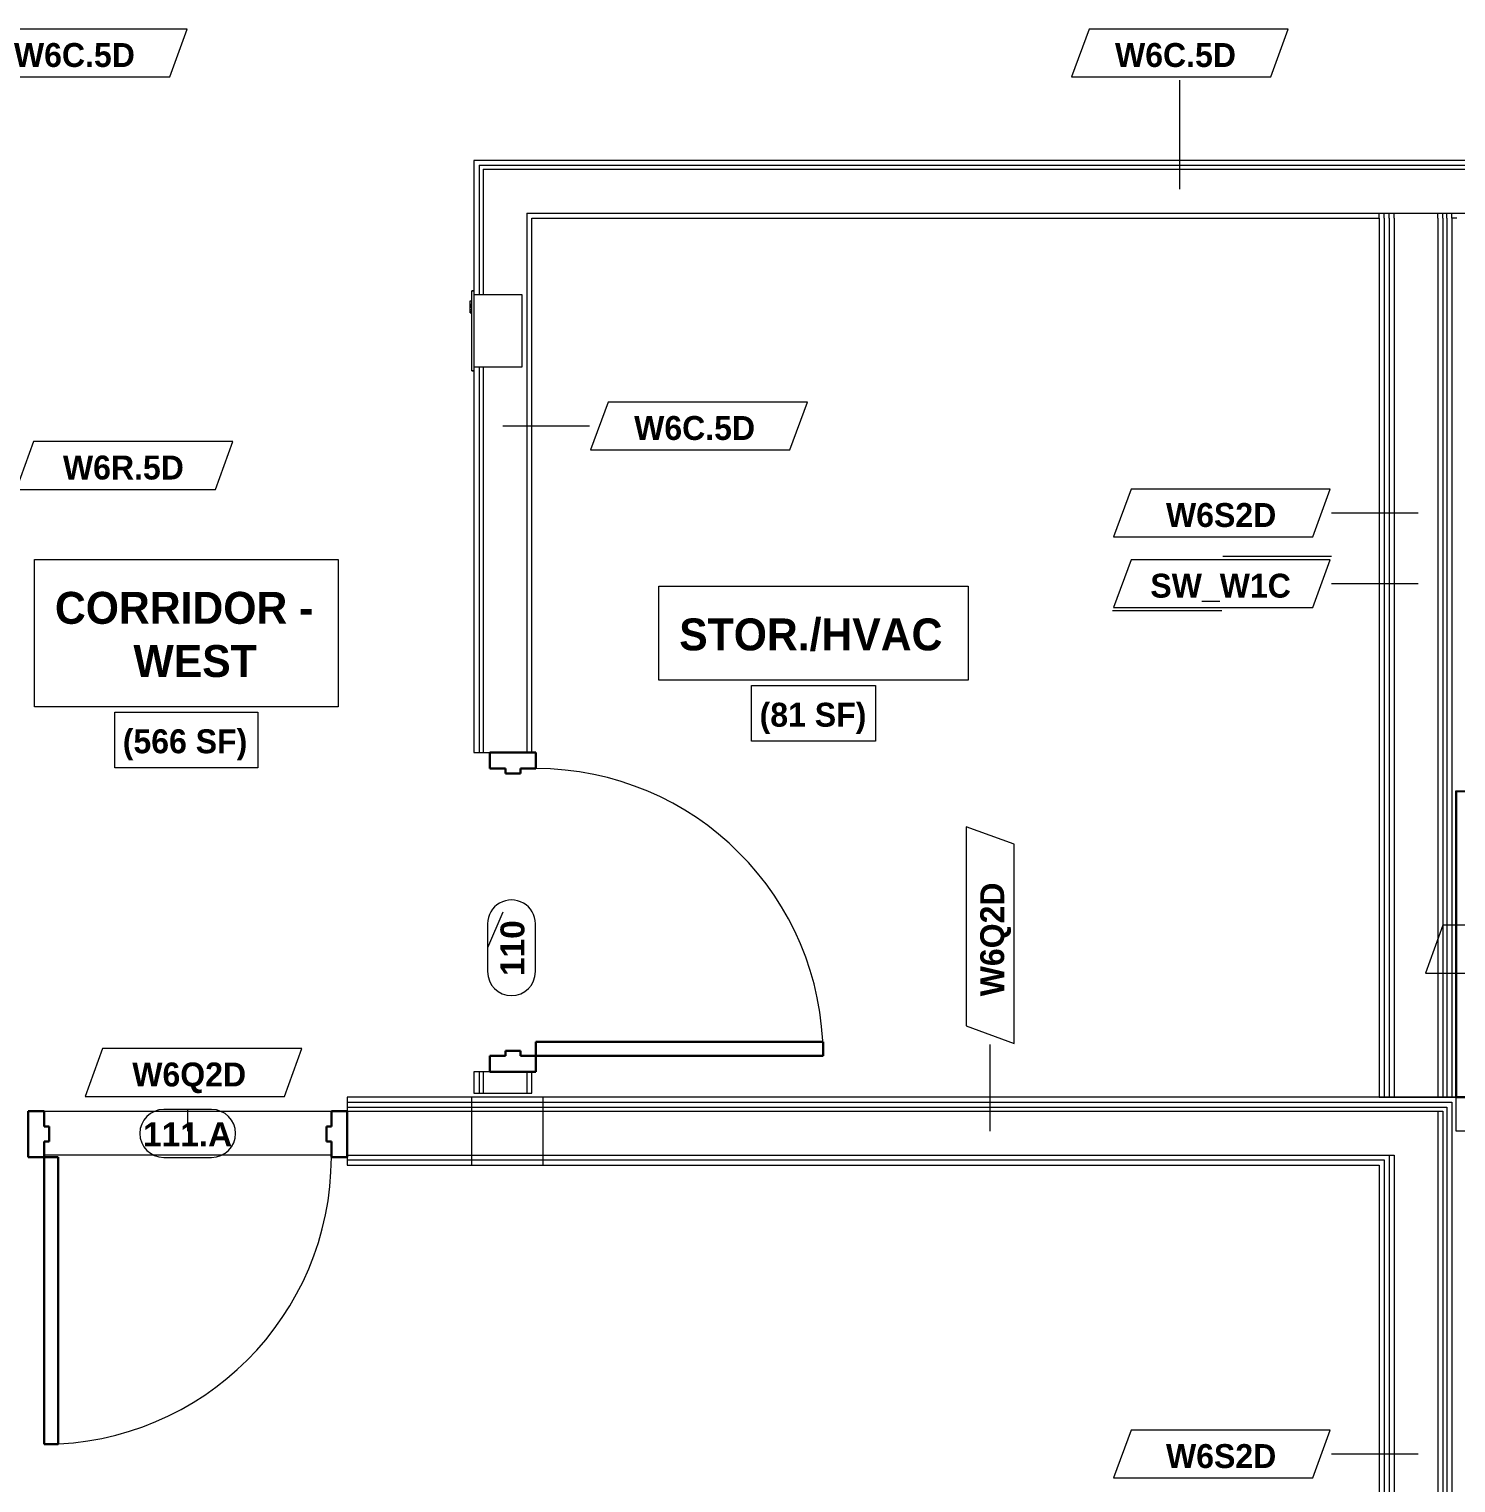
# Model space of a CAD drawing. Header units: inches. Extents: x -4058 to -1781, y 9814 to 12264.
# Drawn here: x -2697.2 to -2518.4, y 10214.9 to 10397.1 of the extents above; entities that cross this region are included whole.
import ezdxf

# ---------------------------------------------------------------- set-up
doc = ezdxf.new("R2010")
doc.units = ezdxf.units.IN
doc.header["$MEASUREMENT"] = 0
for name, color, linetype, lineweight in [('0-1', 7, 'Continuous', 5), ('0-2', 7, 'Continuous', 9), ('A-AREA-IDEN', 2, 'Continuous', 9), ('A-DOOR-1', 7, 'Continuous', 9), ('A-DOOR-2', 10, 'Continuous', 30), ('A-DOOR-FRAM-2', 10, 'Continuous', 30), ('A-DOOR-IDEN', 31, 'Continuous', 9), ('A-FLOR-1', 7, 'Continuous', 9), ('A-WALL-2', 250, 'Continuous', 18), ('A-WALL-3', 113, 'Continuous', 9), ('A-WALL-IDEN', 211, 'Continuous', 9), ('E-FIRE-1', 7, 'Continuous', 9), ('I-WALL-1', 7, 'Continuous', 9), ('P-SANR-FIXT', 6, 'Continuous', 9)]:
    doc.layers.add(name, color=color, linetype=linetype, lineweight=lineweight)
doc.styles.add('Arial_B', font='arialbd.ttf', dxfattribs={"height": 3})
doc.styles.add('Century Gothic_B', font='GOTHICB.TTF', dxfattribs={"height": 4})
doc.styles.add('Century Gothic_B_1', font='GOTHICB.TTF', dxfattribs={"height": 3})

# ---------------------------------------------------------------- blocks, each defined once
blk = doc.blocks.new('CTR - 1st Phase - Shell_rvt-1-UNIT PLANS - 1ST FLOOR')
at = {"layer": 'A-FLOR-1'}
for p, q in [((-2695.32, 10261.46), (-2659.32, 10261.46)), ((-2659.32, 10255.96), (-2695.32, 10255.96))]:
    blk.add_line(p, q, dxfattribs=at)
blk = doc.blocks.new('HOLLOW METAL - HM - WOOD LEAF - 20 MIN - 3-0 x 7-0-2191981-UNIT PLANS - 1ST FLOOR')
at = {"layer": 'A-DOOR-1'}
blk.add_arc((18, 4.375), 36, 90, 180, dxfattribs=at)
at = {"layer": 'A-DOOR-2'}
for p, q in [((18, 40.375), (16.25, 40.375)), ((16.25, 40.375), (16.25, 4.375)), ((18, 4.375), (18, 40.375)), ((16.25, 4.375), (18, 4.375))]:
    blk.add_line(p, q, dxfattribs=at)
at = {"layer": 'A-DOOR-FRAM-2'}
for p, q in [((-18, 4.375), (-20, 4.375)), ((-20, 4.375), (-20, -1.375)), ((-18, 2.4375), (-18, 4.375)), ((18, 4.375), (18, 2.4375)), ((20, 4.375), (18, 4.375)), ((20, -1.375), (20, 4.375)), ((-17.375, 2.4375), (-18, 2.4375)), ((-17.375, 0.5625), (-17.375, 2.4375)), ((18, 2.4375), (17.375, 2.4375)), ((17.375, 2.4375), (17.375, 0.5625)), ((-18, -1.375), (-18, 0.5625)), ((-18, 0.5625), (-17.375, 0.5625)), ((17.375, 0.5625), (18, 0.5625)), ((18, 0.5625), (18, -1.375)), ((-20, -1.375), (-18, -1.375)), ((18, -1.375), (20, -1.375))]:
    blk.add_line(p, q, dxfattribs=at)
blk = doc.blocks.new('104416 - Fire Extinguishers - Wall - Class A - Light - 2A-2311561-UNIT PLANS - 1ST FLOOR')
at = {"layer": 'E-FIRE-1'}
for p, q in [((13.63, 2.37), (22.75, 2.37)), ((13.63, -3.63), (13.63, 2.37)), ((22.75, 2.37), (22.75, -3.63)), ((13.19, -3.88), (13.19, -3.63)), ((13.19, -3.63), (23.19, -3.63)), ((13.19, -3.63), (13.19, -3.88)), ((23.19, -3.63), (23.19, -3.88)), ((23.19, -3.88), (23.19, -3.63)), ((23.19, -3.88), (13.19, -3.88)), ((23.19, -3.88), (13.19, -3.88)), ((14.41, -4.13), (14.41, -3.88)), ((14.44, -4.13), (14.41, -4.13)), ((14.44, -4.13), (14.44, -3.88)), ((14.84, -4.13), (14.44, -4.13)), ((14.84, -4.13), (14.84, -3.88)), ((15.03, -4.13), (14.84, -4.13)), ((15.03, -4.13), (15.03, -3.88)), ((15.11, -4.13), (15.03, -4.13)), ((15.11, -4.13), (15.11, -3.88)), ((15.24, -4.13), (15.11, -4.13)), ((15.24, -4.13), (15.24, -3.88)), ((15.51, -4.13), (15.24, -4.13)), ((15.51, -4.13), (15.51, -3.88)), ((15.73, -4.13), (15.51, -4.13)), ((15.73, -4.13), (15.73, -3.88)), ((15.87, -4.13), (15.73, -4.13)), ((15.87, -4.13), (15.87, -3.88)), ((15.91, -4.13), (15.87, -4.13)), ((15.91, -4.13), (15.91, -3.88)), ((15.94, -4.13), (15.91, -4.13)), ((15.94, -4.13), (15.94, -3.88))]:
    blk.add_line(p, q, dxfattribs=at)
blk = doc.blocks.new('CTR - 1st Phase - Common Walls_rvt-1-UNIT PLANS - 1ST FLOOR')
at = {"layer": 'A-WALL-2'}
for p, q in [((-2640.81, 10380.04), (-2640.81, 10363.85)), ((-2640.81, 10380.04), (-2640.31, 10380.04)), ((-2640.31, 10380.04), (-2634.19, 10380.04)), ((-2640.31, 10379.54), (-2640.31, 10363.85)), ((-2640.31, 10379.54), (-2634.81, 10379.54)), ((-2634.81, 10379.54), (-2634.19, 10379.54)), ((-2634.19, 10380.04), (-2528, 10380.04)), ((-2634.19, 10379.54), (-2528, 10379.54)), ((-2528, 10380.04), (-2527.37, 10380.04)), ((-2528, 10379.54), (-2526.75, 10379.54)), ((-2527.37, 10380.04), (-2526.75, 10380.04)), ((-2527.37, 10380.04), (-2526.75, 10380.04)), ((-2526.75, 10380.04), (-2526.12, 10380.04)), ((-2526.75, 10379.54), (-2526.12, 10379.54)), ((-2526.75, 10379.54), (-2526.12, 10379.54)), ((-2526.12, 10380.04), (-2501.09, 10380.04)), ((-2526.12, 10379.54), (-2501.3, 10379.54)), ((-2634.81, 10374.04), (-2634.81, 10306.41)), ((-2634.81, 10374.04), (-2634.19, 10374.04)), ((-2634.19, 10374.04), (-2528, 10374.04)), ((-2528, 10373.41), (-2528, 10374.04)), ((-2528, 10374.04), (-2527.37, 10374.04)), ((-2527.37, 10374.04), (-2526.75, 10374.04)), ((-2527.37, 10373.41), (-2527.37, 10374.04)), ((-2527.37, 10373.41), (-2527.37, 10263.21)), ((-2526.75, 10374.04), (-2526.12, 10374.04)), ((-2526.75, 10373.41), (-2526.75, 10374.04)), ((-2526.75, 10373.41), (-2526.75, 10263.21)), ((-2526.12, 10373.41), (-2526.12, 10374.04)), ((-2526.12, 10374.04), (-2520.62, 10374.04)), ((-2526.12, 10374.04), (-2520.62, 10374.04)), ((-2526.12, 10373.41), (-2526.12, 10263.21)), ((-2520.62, 10373.41), (-2520.62, 10374.04)), ((-2520.62, 10374.04), (-2520, 10374.04)), ((-2520.62, 10374.04), (-2520, 10374.04)), ((-2520.62, 10373.41), (-2520.62, 10263.21)), ((-2520, 10373.41), (-2520, 10374.04)), ((-2520, 10374.04), (-2519.5, 10374.04)), ((-2520, 10374.04), (-2519.5, 10374.04)), ((-2520, 10373.41), (-2520, 10263.21)), ((-2519.5, 10373.41), (-2519.5, 10374.04)), ((-2519.5, 10374.04), (-2518.87, 10374.04)), ((-2519.5, 10374.04), (-2518.87, 10374.04)), ((-2519.5, 10373.41), (-2519.5, 10263.21)), ((-2518.87, 10373.41), (-2518.87, 10374.04)), ((-2518.87, 10374.04), (-2503.57, 10374.04)), ((-2518.25, 10373.41), (-2518.87, 10373.41)), ((-2518.87, 10373.41), (-2518.87, 10263.21)), ((-2640.81, 10354.73), (-2640.81, 10306.41)), ((-2640.31, 10354.73), (-2640.31, 10306.41)), ((-2640.81, 10266.41), (-2640.81, 10263.71)), ((-2640.31, 10266.41), (-2640.31, 10263.71)), ((-2634.81, 10266.41), (-2634.81, 10263.71))]:
    blk.add_line(p, q, dxfattribs=at)
at = {"layer": 'I-WALL-1'}
for p, q in [((-2640.81, 10380.66), (-2641.44, 10380.66)), ((-2641.44, 10380.66), (-2641.44, 10364.29)), ((-2634.19, 10380.66), (-2640.81, 10380.66)), ((-2528, 10380.66), (-2634.19, 10380.66)), ((-2527.37, 10380.66), (-2528, 10380.66)), ((-2500.83, 10380.66), (-2527.37, 10380.66)), ((-2634.19, 10306.41), (-2634.19, 10373.41)), ((-2634.19, 10373.41), (-2528, 10373.41)), ((-2528, 10373.41), (-2528, 10263.21)), ((-2641.44, 10354.29), (-2641.44, 10306.41)), ((-2641.44, 10306.41), (-2639.44, 10306.41)), ((-2639.44, 10266.41), (-2641.44, 10266.41)), ((-2641.44, 10266.41), (-2641.44, 10263.71)), ((-2634.19, 10263.71), (-2634.19, 10266.41)), ((-2641.44, 10263.71), (-2634.19, 10263.71)), ((-2528, 10263.21), (-2518.37, 10263.21))]:
    blk.add_line(p, q, dxfattribs=at)
at = {"layer": '0-2', "rotation": 270.0000000000005}
for name, p in [('104416 - Fire Extinguishers - Wall - Class A - Light - 2A-2311561-UNIT PLANS - 1ST FLOOR', (-2637.81, 10377.48)), ('HOLLOW METAL - HM - WOOD LEAF - 20 MIN - 3-0 x 7-0-2191981-UNIT PLANS - 1ST FLOOR', (-2638.06, 10286.41))]:
    blk.add_blockref(name, p, dxfattribs=at)
blk = doc.blocks.new('HOLLOW METAL - STAIR DOOR 3-0 x 7-0-2683074-UNIT PLANS - 1ST FLOOR')
at = {"layer": 'A-DOOR-1'}
blk.add_arc((18, 3.5), 36, 90, 180, dxfattribs=at)
at = {"layer": 'A-DOOR-2'}
for p, q in [((18, 39.5), (16.25, 39.5)), ((16.25, 39.5), (16.25, 3.5)), ((18, 3.5), (18, 39.5)), ((16.25, 3.5), (18, 3.5))]:
    blk.add_line(p, q, dxfattribs=at)
at = {"layer": 'A-DOOR-FRAM-2'}
for p, q in [((-18, 3.5), (-20, 3.5)), ((-20, 3.5), (-20, -2.25)), ((-18, 1.5625), (-18, 3.5)), ((18, 3.5), (18, 1.5625)), ((20, 3.5), (18, 3.5)), ((20, -2.25), (20, 3.5)), ((-17.375, 1.5625), (-18, 1.5625)), ((-17.375, -0.3125), (-17.375, 1.5625)), ((18, 1.5625), (17.375, 1.5625)), ((17.375, 1.5625), (17.375, -0.3125)), ((-18, -2.25), (-18, -0.3125)), ((-18, -0.3125), (-17.375, -0.3125)), ((17.375, -0.3125), (18, -0.3125)), ((18, -0.3125), (18, -2.25)), ((-20, -2.25), (-18, -2.25)), ((18, -2.25), (20, -2.25))]:
    blk.add_line(p, q, dxfattribs=at)
blk = doc.blocks.new('CTR - 1st Phase -Stairs _ Elevators_rvt-1-UNIT PLANS - 1ST FLOOR')
at = {"layer": 'A-WALL-2'}
for p, q in [((-2657.32, 10262.59), (-2632.75, 10262.59)), ((-2657.32, 10261.96), (-2632.75, 10261.96)), ((-2641.75, 10262.59), (-2518.87, 10262.59)), ((-2641.75, 10261.96), (-2519.5, 10261.96)), ((-2519.5, 10261.96), (-2519.5, 10261.46)), ((-2518.87, 10262.59), (-2518.87, 10261.96)), ((-2518.87, 10261.96), (-2518.87, 10254.71)), ((-2657.32, 10261.46), (-2632.75, 10261.46)), ((-2641.75, 10261.46), (-2520.62, 10261.46)), ((-2520.62, 10261.46), (-2520, 10261.46)), ((-2520.62, 10261.46), (-2520, 10261.46)), ((-2520.62, 10261.46), (-2520.62, 10255.96)), ((-2520, 10261.46), (-2520, 10254.71)), ((-2519.5, 10261.46), (-2519.5, 10254.71)), ((-2657.32, 10255.96), (-2632.75, 10255.96)), ((-2657.32, 10255.34), (-2632.75, 10255.34)), ((-2641.75, 10255.96), (-2526.75, 10255.96)), ((-2641.75, 10255.34), (-2527.37, 10255.34)), ((-2527.37, 10255.34), (-2527.37, 10254.71)), ((-2527.37, 10254.71), (-2527.37, 10190.59)), ((-2526.75, 10255.96), (-2526.12, 10255.96)), ((-2526.75, 10255.96), (-2526.12, 10255.96)), ((-2526.75, 10255.96), (-2526.75, 10255.34)), ((-2526.75, 10255.34), (-2526.75, 10254.71)), ((-2526.75, 10254.71), (-2526.75, 10190.59)), ((-2526.12, 10255.96), (-2526.12, 10254.71)), ((-2526.12, 10254.71), (-2526.12, 10190.59)), ((-2520.62, 10255.96), (-2520.62, 10254.71)), ((-2520.62, 10254.71), (-2520.62, 10017.09)), ((-2520, 10254.71), (-2520, 10017.09)), ((-2519.5, 10254.71), (-2519.5, 10017.09)), ((-2518.87, 10254.71), (-2518.87, 10017.09))]:
    blk.add_line(p, q, dxfattribs=at)
at = {"layer": 'I-WALL-1'}
for p, q in [((-2632.75, 10263.21), (-2657.32, 10263.21)), ((-2657.32, 10263.21), (-2657.32, 10261.46)), ((-2518.37, 10263.21), (-2641.75, 10263.21)), ((-2641.75, 10263.21), (-2641.75, 10254.71)), ((-2632.75, 10254.71), (-2632.75, 10263.21)), ((-2657.32, 10255.71), (-2657.32, 10254.71)), ((-2657.32, 10254.71), (-2632.75, 10254.71)), ((-2641.75, 10254.71), (-2528, 10254.71)), ((-2528, 10254.71), (-2528, 10191.21))]:
    blk.add_line(p, q, dxfattribs=at)
at = {"layer": '0-2', "rotation": 180}
blk.add_blockref('HOLLOW METAL - STAIR DOOR 3-0 x 7-0-2683074-UNIT PLANS - 1ST FLOOR', (-2677.32, 10259.21), dxfattribs=at)
blk = doc.blocks.new('The Shower - The Shower-4050272-UNIT PLANS - 1ST FLOOR')
at = {"layer": 'P-SANR-FIXT'}
for p, q in [((0, -0.5), (38.5, -0.5)), ((0, -39.25), (0, -0.5)), ((0.12, -39.25), (0.12, -0.63)), ((0.12, -0.63), (38.38, -0.63)), ((1.25, -39.25), (1.25, -1.75)), ((1.25, -1.75), (37.25, -1.75)), ((2.01, -1.78), (1.93, -1.8)), ((36.25, -1.77), (2.25, -1.77)), ((36.25, -1.77), (36.25, -1.75)), ((36.57, -1.8), (36.49, -1.78)), ((37.25, -1.75), (37.25, -17.52)), ((38.38, -0.63), (38.38, -39.25)), ((38.5, -0.5), (38.5, -39.25)), ((1.3, -2.43), (1.28, -2.51)), ((1.38, -2.26), (1.37, -2.28)), ((1.42, -2.2), (1.4, -2.23)), ((1.58, -2.01), (1.51, -2.08)), ((1.73, -1.9), (1.7, -1.92)), ((2.2, -32.27), (2.2, -2.75)), ((36.25, -2.7), (2.25, -2.7)), ((36.3, -18.11), (36.3, -2.75)), ((36.8, -1.92), (36.77, -1.9)), ((36.99, -2.08), (36.92, -2.01)), ((37.1, -2.23), (37.08, -2.2)), ((37.13, -2.28), (37.12, -2.26)), ((37.22, -2.51), (37.2, -2.43)), ((36.3, -32.27), (36.3, -18.89)), ((37.25, -19.48), (37.25, -39.25)), ((1.62, -32.27), (1.62, -38.13)), ((36.75, -32.38), (1.75, -32.38)), ((1.75, -32.38), (1.75, -38)), ((2.2, -32.27), (36.3, -32.27)), ((36.75, -38), (36.75, -32.38)), ((36.88, -38.13), (36.88, -32.27)), ((1.62, -38.13), (36.88, -38.13)), ((1.75, -38), (36.75, -38)), ((0.12, -39.25), (0, -39.25)), ((0.12, -39.25), (1.25, -39.25)), ((1.25, -38.75), (37.25, -38.75)), ((1.25, -39.25), (1.25, -38.75)), ((37.25, -39.25), (1.25, -39.25)), ((37.25, -38.75), (37.25, -39.25)), ((37.25, -39.25), (38.38, -39.25)), ((38.5, -39.25), (38.38, -39.25))]:
    blk.add_line(p, q, dxfattribs=at)
for centre, radius, start, end in [((2.25, -2.75), 1, 90, 180), ((36.25, -2.75), 1, 0, 90), ((2.2, -35.56), 0.125, 0, 180), ((2.2, -35.56), 0.125, 180, 0), ((36.3, -35.56), 0.125, 0, 180), ((36.3, -35.56), 0.125, 180, 0)]:
    blk.add_arc(centre, radius, start, end, dxfattribs=at)
for centre, major_axis, start_param, end_param in [((2.2, -32.28), (0.95, 0), 1.570796, 3.141593), ((36.3, -32.28), (-0.95, 0), 3.141593, 4.712389)]:
    blk.add_ellipse(centre, major_axis=major_axis, ratio=0.019505, start_param=start_param, end_param=end_param, dxfattribs=at)
for points, knots in [([(2.25, -1.77), (2.19, -1.77), (2.06, -1.78), (1.8, -1.86), (1.53, -2.04), (1.34, -2.32), (1.26, -2.57), (1.25, -2.7), (1.25, -2.77)], [-0.001856, -0.001856, -0.001856, -0.001856, 0.123376, 0.248608, 0.499072, 0.749536, 0.874768, 1, 1, 1, 1]), ([(1.75, -1.88), (1.77, -1.87), (1.86, -1.82), (2.03, -1.77), (2.17, -1.75), (2.25, -1.75)], [-0.332096, -0.332096, -0.332096, -0.332096, -0.2857143, -0.1428571, 0, 0, 0, 0]), ([(36.25, -1.75), (36.31, -1.75), (36.42, -1.76), (36.59, -1.8), (36.7, -1.85), (36.75, -1.88)], [-1, -1, -1, -1, -0.8928571, -0.7857143, -0.6665409, -0.6665409, -0.6665409, -0.6665409]), ([(37.25, -2.77), (37.25, -2.7), (37.24, -2.57), (37.16, -2.32), (36.98, -2.04), (36.7, -1.86), (36.45, -1.78), (36.32, -1.77), (36.25, -1.77)], [-0.001856, -0.001856, -0.001856, -0.001856, 0.123376, 0.248608, 0.499072, 0.749536, 0.874768, 1, 1, 1, 1]), ([(1.38, -2.25), (1.41, -2.21), (1.47, -2.12), (1.55, -2.04), (1.59, -2)], [-0.666048, -0.666048, -0.666048, -0.666048, -0.5714286, -0.4597287, -0.4597287, -0.4597287, -0.4597287]), ([(2.25, -2.7), (2.24, -2.7), (2.24, -2.7), (2.23, -2.7), (2.22, -2.71), (2.22, -2.71), (2.21, -2.72), (2.21, -2.73), (2.2, -2.74), (2.2, -2.74), (2.2, -2.75), (2.2, -2.75)], [-1, -1, -1, -1, -0.833333, -0.75, -0.666667, -0.583333, -0.416667, -0.333333, -0.208333, -0.083333, 0, 0, 0, 0]), ([(36.3, -2.75), (36.3, -2.74), (36.3, -2.74), (36.3, -2.73), (36.29, -2.72), (36.29, -2.72), (36.28, -2.71), (36.27, -2.71), (36.26, -2.7), (36.26, -2.7), (36.25, -2.7), (36.25, -2.7)], [-1, -1, -1, -1, -0.833333, -0.75, -0.666667, -0.583333, -0.416667, -0.333333, -0.208333, -0.083333, 0, 0, 0, 0]), ([(36.75, -1.88), (36.79, -1.91), (36.89, -1.97), (36.97, -2.05), (37.01, -2.11)], [-0.666048, -0.666048, -0.666048, -0.666048, -0.5714286, -0.4462442, -0.4462442, -0.4462442, -0.4462442]), ([(37.12, -2.25), (37.13, -2.27), (37.16, -2.33), (37.18, -2.38), (37.19, -2.42)], [-0.332096, -0.332096, -0.332096, -0.332096, -0.2857143, -0.2167295, -0.2167295, -0.2167295, -0.2167295])]:
    blk.add_open_spline(points, degree=3, knots=knots, dxfattribs=at)
for points in [[(36.25, -2.7), (36.25, -2.62), (36.25, -2.45), (36.25, -2.22), (36.25, -2.03), (36.25, -1.88), (36.25, -1.82), (36.25, -1.8)], [(1.25, -2.75), (1.25, -2.74), (1.25, -2.72), (1.25, -2.71)], [(2.2, -2.75), (2.12, -2.75), (1.95, -2.75), (1.72, -2.75), (1.52, -2.76), (1.37, -2.76), (1.27, -2.76), (1.25, -2.77), (1.25, -2.77)], [(1.35, -2.32), (1.36, -2.3), (1.37, -2.27), (1.38, -2.25)], [(1.63, -1.97), (1.67, -1.94), (1.71, -1.91), (1.75, -1.88)], [(37.05, -2.15), (37.07, -2.18), (37.09, -2.21), (37.12, -2.25)], [(37.25, -2.67), (37.25, -2.7), (37.25, -2.72), (37.25, -2.75)]]:
    blk.add_open_spline(points, degree=3, dxfattribs=at)
blk = doc.blocks.new('Wall Tag - Arch Wall-3956453-UNIT PLANS - 1ST FLOOR')
at = {"layer": 'A-WALL-IDEN'}
for p, q in [((-0.3561, 0.0937), (-0.4244, -0.0937)), ((0.4244, 0.0937), (-0.3561, 0.0937)), ((0.3561, -0.0937), (0.4244, 0.0937)), ((-0.4244, -0.0937), (0.3561, -0.0937))]:
    blk.add_line(p, q, dxfattribs=at)
blk = doc.blocks.new('Wall Tag - Shear Wall-3956451-UNIT PLANS - 1ST FLOOR')
at = {"layer": 'A-WALL-IDEN'}
for p, q in [((-0.3561, 0.0937), (-0.4244, -0.0937)), ((0.4244, 0.0937), (-0.3561, 0.0937)), ((0.4291, 0.1068), (0.0033, 0.1068)), ((0.3561, -0.0937), (0.4244, 0.0937)), ((0, -0.1068), (-0.4291, -0.1068)), ((-0.4244, -0.0937), (0.3561, -0.0937))]:
    blk.add_line(p, q, dxfattribs=at)
blk = doc.blocks.new('Door Tag - Mark - Instance-4122133-UNIT PLANS - 1ST FLOOR')
at = {"layer": 'A-DOOR-IDEN'}
for p, q in [((0.09375, 0.09375), (-0.09375, 0.09375)), ((-0.09375, -0.09375), (0.09375, -0.09375))]:
    blk.add_line(p, q, dxfattribs=at)
for centre, start, end in [((-0.09375, 0), 90, 270), ((0.09375, 0), 270, 90)]:
    blk.add_arc(centre, 0.09375, start, end, dxfattribs=at)

msp = doc.modelspace()

# ---------------------------------------------------------------- block references
at = {"layer": '0-1'}
msp.add_blockref('CTR - 1st Phase - Shell_rvt-1-UNIT PLANS - 1ST FLOOR', (0, 0), dxfattribs=at)

# ---------------------------------------------------------------- next in the draw order: linework, layer by layer
at = {"layer": 'A-AREA-IDEN', "flags": 128}
for points in [[(-2696.52, 10330.62), (-2658.48, 10330.62), (-2658.48, 10312.17), (-2696.52, 10312.17)], [(-2618.28, 10327.29), (-2579.5, 10327.29), (-2579.5, 10315.5), (-2618.28, 10315.5)], [(-2606.64, 10314.83), (-2591.13, 10314.83), (-2591.13, 10307.83), (-2606.64, 10307.83)], [(-2686.46, 10311.49), (-2668.53, 10311.49), (-2668.53, 10304.49), (-2686.46, 10304.49)]]:
    msp.add_lwpolyline(points, close=True, dxfattribs=at)
at = {"layer": 'A-DOOR-IDEN'}
for p, q in [((-2637.81, 10286.41), (-2639.74, 10281.95)), ((-2677.32, 10258.96), (-2677.32, 10261.67))]:
    msp.add_line(p, q, dxfattribs=at)
at = {"layer": 'A-WALL-3'}
for p, q in [((-2518.37, 10263.14), (-2518.37, 10259.01)), ((-2518.37, 10259.01), (-2479, 10259.01))]:
    msp.add_line(p, q, dxfattribs=at)
at = {"layer": 'A-WALL-IDEN'}
for p, q in [((-2552.96, 10377.04), (-2552.96, 10390.7)), ((-2637.81, 10347.36), (-2626.97, 10347.36)), ((-2523.12, 10336.45), (-2533.97, 10336.45)), ((-2523.12, 10327.59), (-2533.97, 10327.59)), ((-2576.74, 10258.96), (-2576.74, 10269.81)), ((-2523.12, 10218.48), (-2533.97, 10218.48))]:
    msp.add_line(p, q, dxfattribs=at)

# ---------------------------------------------------------------- next in the draw order: block references
at = {"layer": '0-1'}
for name in ['CTR - 1st Phase - Common Walls_rvt-1-UNIT PLANS - 1ST FLOOR', 'CTR - 1st Phase -Stairs _ Elevators_rvt-1-UNIT PLANS - 1ST FLOOR']:
    msp.add_blockref(name, (0, 0), dxfattribs=at)
at = {"layer": 'A-DOOR-IDEN', "xscale": 31.99999999999999, "yscale": 31.99999999999999, "zscale": 31.99999999999999, "rotation": 89.99999999999955}
msp.add_blockref('Door Tag - Mark - Instance-4122133-UNIT PLANS - 1ST FLOOR', (-2636.74, 10281.95), dxfattribs=at)
at = {"layer": 'A-DOOR-IDEN', "xscale": 31.99999999999999, "yscale": 31.99999999999999, "zscale": 31.99999999999999}
msp.add_blockref('Door Tag - Mark - Instance-4122133-UNIT PLANS - 1ST FLOOR', (-2677.32, 10258.67), dxfattribs=at)
at = {"layer": 'A-WALL-IDEN', "xscale": 31.99999999999999, "yscale": 31.99999999999999, "zscale": 31.99999999999999}
for name, p in [('Wall Tag - Arch Wall-3956453-UNIT PLANS - 1ST FLOOR', (-2690.96, 10394.12)), ('Wall Tag - Arch Wall-3956453-UNIT PLANS - 1ST FLOOR', (-2552.96, 10394.12)), ('Wall Tag - Arch Wall-3956453-UNIT PLANS - 1ST FLOOR', (-2613.24, 10347.36)), ('Wall Tag - Arch Wall-3956453-UNIT PLANS - 1ST FLOOR', (-2685.24, 10342.4)), ('Wall Tag - Arch Wall-3956453-UNIT PLANS - 1ST FLOOR', (-2547.7, 10336.45)), ('Wall Tag - Shear Wall-3956451-UNIT PLANS - 1ST FLOOR', (-2547.7, 10327.59)), ('Wall Tag - Arch Wall-3956453-UNIT PLANS - 1ST FLOOR', (-2508.6, 10281.77)), ('Wall Tag - Arch Wall-3956453-UNIT PLANS - 1ST FLOOR', (-2676.59, 10266.31)), ('Wall Tag - Arch Wall-3956453-UNIT PLANS - 1ST FLOOR', (-2547.7, 10218.48))]:
    msp.add_blockref(name, p, dxfattribs=at)
at = {"layer": 'A-WALL-IDEN', "xscale": 31.99999999999999, "yscale": 31.99999999999999, "zscale": 31.99999999999999, "rotation": 89.99999999999955}
msp.add_blockref('Wall Tag - Arch Wall-3956453-UNIT PLANS - 1ST FLOOR', (-2576.74, 10283.54), dxfattribs=at)
at = {"layer": 'P-SANR-FIXT', "rotation": 89.99999999991755}
msp.add_blockref('The Shower - The Shower-4050272-UNIT PLANS - 1ST FLOOR', (-2518.87, 10263.14), dxfattribs=at)

# ---------------------------------------------------------------- next in the draw order: texts
at = {"layer": 'A-AREA-IDEN', "attachment_point": 1}
for s, insert, char_height, width, style in [('CORRIDOR -', (-2693.96, 10326.56), 4, 39.794, 'Century Gothic_B'), ('STOR./HVAC', (-2615.72, 10323.23), 4, 40.703, 'Century Gothic_B'), ('WEST', (-2684.12, 10319.89), 4, 15.958, 'Century Gothic_B'), ('(81 SF)', (-2605.64, 10312.66), 3, 16.261, 'Century Gothic_B_1'), ('(566 SF)', (-2685.46, 10309.33), 3, 19.19, 'Century Gothic_B_1')]:
    msp.add_mtext(s, dxfattribs=dict(at, insert=insert, char_height=char_height, width=width, style=style))
at = {"layer": 'A-DOOR-IDEN', "insert": (-2638.12, 10278.4), "char_height": 3, "width": 8.484, "attachment_point": 1, "rotation": 90, "style": 'Arial_B'}
msp.add_mtext('110', dxfattribs=at)
at = {"layer": 'A-DOOR-IDEN', "insert": (-2682.92, 10260.05), "char_height": 3, "width": 13.433, "attachment_point": 1, "style": 'Arial_B'}
msp.add_mtext('111.A', dxfattribs=at)
at = {"layer": 'A-WALL-IDEN', "char_height": 3, "attachment_point": 1, "style": 'Century Gothic_B_1'}
for s, insert, width in [('W6C.5D', (-2699.1, 10395.37), 19.594), ('W6C.5D', (-2561.1, 10395.37), 19.594), ('W6C.5D', (-2621.37, 10348.61), 19.594), ('W6R.5D', (-2692.96, 10343.65), 18.584), ('W6S2D', (-2554.71, 10337.7), 16.867), ('SW_W1C', (-2556.67, 10328.84), 21.614), ('W6Q2D', (-2684.27, 10267.56), 18.483), ('W6S2D', (-2554.71, 10219.72), 16.867)]:
    msp.add_mtext(s, dxfattribs=dict(at, insert=insert, width=width))
at = {"layer": 'A-WALL-IDEN', "insert": (-2577.99, 10275.86), "char_height": 3, "width": 18.483, "attachment_point": 1, "rotation": 90, "style": 'Century Gothic_B_1'}
msp.add_mtext('W6Q2D', dxfattribs=at)

doc.saveas('drawing.dxf')
